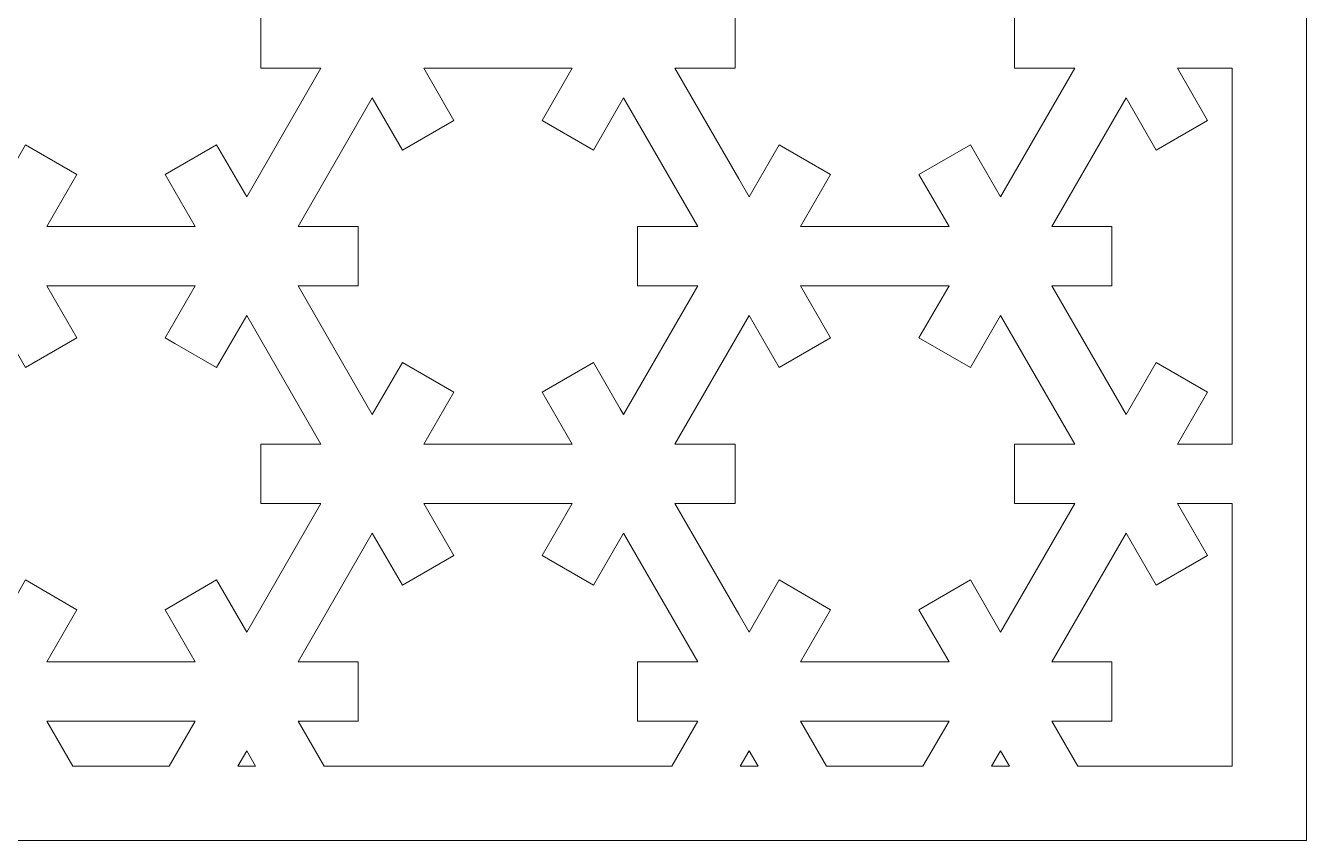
# Model space of a CAD drawing. Header units: centimetres. Extents: x -17.2 to -1.8, y -1.7 to 9.5.
# Drawn here: x -5.822 to -1.796, y -1.682 to 0.879 of the extents above; entities that cross this region are included whole.
import ezdxf

# ---------------------------------------------------------------- set-up
doc = ezdxf.new("R2010")
doc.units = ezdxf.units.CM
doc.header["$MEASUREMENT"] = 0
doc.layers.add('layer 1', color=7, linetype='Continuous')

msp = doc.modelspace()

# ---------------------------------------------------------------- linework, layer by layer
at = {"layer": 'layer 1', "color": 7, "lineweight": 9}
for points, knots in [([(-9.2503, -1.68194), (-9.2503, -1.68194), (-9.2503, 9.5), (-9.2503, 9.5), (-9.2503, 9.5), (-9.2503, 9.5), (-1.79565, 9.5), (-1.79565, 9.5), (-1.79565, 9.5), (-1.79565, 9.5), (-1.79565, -1.68194), (-1.79565, -1.68194), (-1.79565, -1.68194), (-1.79565, -1.68194), (-9.2503, -1.68194), (-9.2503, -1.68194)], [0, 0, 0, 0, 0.2, 0.2, 0.2, 0.2, 0.4, 0.4, 0.4, 0.4, 0.6, 0.6, 0.6, 0.6, 1, 1, 1, 1]), ([(-5.3526, 1.24749), (-5.3526, 1.24749), (-5.3526, 1.24749), (-5.3526, 1.24749), (-5.3526, 1.24749), (-5.3526, 1.24749), (-5.22134, 1.17168), (-5.22134, 1.17168), (-5.22134, 1.17168), (-5.22134, 1.17168), (-5.12682, 1.33544), (-5.12682, 1.33544), (-5.12682, 1.33544), (-5.12682, 1.33544), (-4.89347, 0.9313), (-4.89347, 0.9313), (-4.89347, 0.9313), (-4.89347, 0.9313), (-5.08254, 0.9313), (-5.08254, 0.9313), (-5.08254, 0.9313), (-5.08254, 0.9313), (-5.08254, 0.93126), (-5.08254, 0.93126), (-5.08254, 0.93126), (-5.08254, 0.93126), (-5.08254, 0.74476), (-5.08254, 0.74476), (-5.08254, 0.74476), (-5.08254, 0.74476), (-5.08254, 0.74474), (-5.08254, 0.74474), (-5.08254, 0.74474), (-5.08254, 0.74474), (-4.89347, 0.74474), (-4.89347, 0.74474), (-4.89347, 0.74474), (-4.89347, 0.74474), (-5.1268, 0.34059), (-5.1268, 0.34059), (-5.1268, 0.34059), (-5.1268, 0.34059), (-5.22134, 0.50436), (-5.22134, 0.50436), (-5.22134, 0.50436), (-5.22134, 0.50436), (-5.38288, 0.41111), (-5.38288, 0.41111), (-5.38288, 0.41111), (-5.38288, 0.41111), (-5.38288, 0.41107), (-5.38288, 0.41107), (-5.38288, 0.41107), (-5.38288, 0.41107), (-5.28836, 0.24735), (-5.28836, 0.24735), (-5.28836, 0.24735), (-5.28836, 0.24735), (-5.75506, 0.24735), (-5.75506, 0.24735), (-5.75506, 0.24735), (-5.75506, 0.24735), (-5.66052, 0.41107), (-5.66052, 0.41107), (-5.66052, 0.41107), (-5.66052, 0.41107), (-5.82207, 0.50436), (-5.82207, 0.50436), (-5.82207, 0.50436), (-5.82207, 0.50436), (-5.91663, 0.34059), (-5.91663, 0.34059), (-5.91663, 0.34059), (-5.91663, 0.34059), (-5.94909, 0.39687), (-5.94909, 0.39687), (-5.94909, 0.39687), (-5.94909, 0.39687), (-6.14996, 0.74474), (-6.14996, 0.74474), (-6.14996, 0.74474), (-6.14996, 0.74474), (-5.96088, 0.74474), (-5.96088, 0.74474), (-5.96088, 0.74474), (-5.96088, 0.74474), (-5.96088, 0.74476), (-5.96088, 0.74476), (-5.96088, 0.74476), (-5.96088, 0.74476), (-5.96088, 0.93126), (-5.96088, 0.93126), (-5.96088, 0.93126), (-5.96088, 0.93126), (-5.96088, 0.9313), (-5.96088, 0.9313), (-5.96088, 0.9313), (-5.96088, 0.9313), (-6.14996, 0.9313), (-6.14996, 0.9313), (-6.14996, 0.9313), (-6.14996, 0.9313), (-5.91659, 1.33544), (-5.91659, 1.33544), (-5.91659, 1.33544), (-5.91659, 1.33544), (-5.82203, 1.17168), (-5.82203, 1.17168), (-5.82203, 1.17168), (-5.82203, 1.17168), (-5.66052, 1.26497), (-5.66052, 1.26497), (-5.66052, 1.26497), (-5.66052, 1.26497), (-5.75506, 1.42871), (-5.75506, 1.42871), (-5.75506, 1.42871), (-5.75506, 1.42871), (-5.28833, 1.42871), (-5.28833, 1.42871), (-5.28833, 1.42871), (-5.28833, 1.42871), (-5.38288, 1.26497), (-5.38288, 1.26497), (-5.38288, 1.26497), (-5.38288, 1.26497), (-5.3526, 1.24749), (-5.3526, 1.24749)], [0, 0, 0, 0, 0.030303, 0.030303, 0.030303, 0.030303, 0.0606061, 0.0606061, 0.0606061, 0.0606061, 0.0909091, 0.0909091, 0.0909091, 0.0909091, 0.1212121, 0.1212121, 0.1212121, 0.1212121, 0.1515152, 0.1515152, 0.1515152, 0.1515152, 0.1818182, 0.1818182, 0.1818182, 0.1818182, 0.2121212, 0.2121212, 0.2121212, 0.2121212, 0.2424242, 0.2424242, 0.2424242, 0.2424242, 0.2727273, 0.2727273, 0.2727273, 0.2727273, 0.3030303, 0.3030303, 0.3030303, 0.3030303, 0.3333333, 0.3333333, 0.3333333, 0.3333333, 0.3636364, 0.3636364, 0.3636364, 0.3636364, 0.3939394, 0.3939394, 0.3939394, 0.3939394, 0.4242424, 0.4242424, 0.4242424, 0.4242424, 0.4545455, 0.4545455, 0.4545455, 0.4545455, 0.4848485, 0.4848485, 0.4848485, 0.4848485, 0.5151515, 0.5151515, 0.5151515, 0.5151515, 0.5454545, 0.5454545, 0.5454545, 0.5454545, 0.5757576, 0.5757576, 0.5757576, 0.5757576, 0.6060606, 0.6060606, 0.6060606, 0.6060606, 0.6363636, 0.6363636, 0.6363636, 0.6363636, 0.6666667, 0.6666667, 0.6666667, 0.6666667, 0.6969697, 0.6969697, 0.6969697, 0.6969697, 0.7272727, 0.7272727, 0.7272727, 0.7272727, 0.7575758, 0.7575758, 0.7575758, 0.7575758, 0.7878788, 0.7878788, 0.7878788, 0.7878788, 0.8181818, 0.8181818, 0.8181818, 0.8181818, 0.8484848, 0.8484848, 0.8484848, 0.8484848, 0.8787879, 0.8787879, 0.8787879, 0.8787879, 0.9090909, 0.9090909, 0.9090909, 0.9090909, 0.9393939, 0.9393939, 0.9393939, 0.9393939, 1, 1, 1, 1]), ([(-3.01348, 1.26497), (-3.01348, 1.26497), (-3.01348, 1.26497), (-3.01348, 1.26497), (-3.01348, 1.26497), (-3.01348, 1.26497), (-2.85193, 1.17168), (-2.85193, 1.17168), (-2.85193, 1.17168), (-2.85193, 1.17168), (-2.85193, 1.17172), (-2.85193, 1.17172), (-2.85193, 1.17172), (-2.85193, 1.17172), (-2.75737, 1.33544), (-2.75737, 1.33544), (-2.75737, 1.33544), (-2.75737, 1.33544), (-2.52406, 0.9313), (-2.52406, 0.9313), (-2.52406, 0.9313), (-2.52406, 0.9313), (-2.71312, 0.9313), (-2.71312, 0.9313), (-2.71312, 0.9313), (-2.71312, 0.9313), (-2.71312, 0.93126), (-2.71312, 0.93126), (-2.71312, 0.93126), (-2.71312, 0.93126), (-2.71312, 0.74476), (-2.71312, 0.74476), (-2.71312, 0.74476), (-2.71312, 0.74476), (-2.71312, 0.74474), (-2.71312, 0.74474), (-2.71312, 0.74474), (-2.71312, 0.74474), (-2.52406, 0.74474), (-2.52406, 0.74474), (-2.52406, 0.74474), (-2.52406, 0.74474), (-2.75737, 0.34059), (-2.75737, 0.34059), (-2.75737, 0.34059), (-2.75737, 0.34059), (-2.85193, 0.50436), (-2.85193, 0.50436), (-2.85193, 0.50436), (-2.85193, 0.50436), (-3.01348, 0.41111), (-3.01348, 0.41111), (-3.01348, 0.41111), (-3.01348, 0.41111), (-3.01348, 0.41107), (-3.01348, 0.41107), (-3.01348, 0.41107), (-3.01348, 0.41107), (-2.91896, 0.24735), (-2.91896, 0.24735), (-2.91896, 0.24735), (-2.91896, 0.24735), (-3.38564, 0.24735), (-3.38564, 0.24735), (-3.38564, 0.24735), (-3.38564, 0.24735), (-3.29112, 0.41107), (-3.29112, 0.41107), (-3.29112, 0.41107), (-3.29112, 0.41107), (-3.45264, 0.50436), (-3.45264, 0.50436), (-3.45264, 0.50436), (-3.45264, 0.50436), (-3.54722, 0.34059), (-3.54722, 0.34059), (-3.54722, 0.34059), (-3.54722, 0.34059), (-3.57968, 0.39687), (-3.57968, 0.39687), (-3.57968, 0.39687), (-3.57968, 0.39687), (-3.78055, 0.74474), (-3.78055, 0.74474), (-3.78055, 0.74474), (-3.78055, 0.74474), (-3.59147, 0.74474), (-3.59147, 0.74474), (-3.59147, 0.74474), (-3.59147, 0.74474), (-3.59147, 0.74476), (-3.59147, 0.74476), (-3.59147, 0.74476), (-3.59147, 0.74476), (-3.59147, 0.93126), (-3.59147, 0.93126), (-3.59147, 0.93126), (-3.59147, 0.93126), (-3.59147, 0.9313), (-3.59147, 0.9313), (-3.59147, 0.9313), (-3.59147, 0.9313), (-3.78055, 0.9313), (-3.78055, 0.9313), (-3.78055, 0.9313), (-3.78055, 0.9313), (-3.54718, 1.33544), (-3.54718, 1.33544), (-3.54718, 1.33544), (-3.54718, 1.33544), (-3.45264, 1.17168), (-3.45264, 1.17168), (-3.45264, 1.17168), (-3.45264, 1.17168), (-3.2911, 1.26497), (-3.2911, 1.26497), (-3.2911, 1.26497), (-3.2911, 1.26497), (-3.38564, 1.42871), (-3.38564, 1.42871), (-3.38564, 1.42871), (-3.38564, 1.42871), (-2.91892, 1.42871), (-2.91892, 1.42871), (-2.91892, 1.42871), (-2.91892, 1.42871), (-3.01348, 1.26497), (-3.01348, 1.26497)], [0, 0, 0, 0, 0.030303, 0.030303, 0.030303, 0.030303, 0.0606061, 0.0606061, 0.0606061, 0.0606061, 0.0909091, 0.0909091, 0.0909091, 0.0909091, 0.1212121, 0.1212121, 0.1212121, 0.1212121, 0.1515152, 0.1515152, 0.1515152, 0.1515152, 0.1818182, 0.1818182, 0.1818182, 0.1818182, 0.2121212, 0.2121212, 0.2121212, 0.2121212, 0.2424242, 0.2424242, 0.2424242, 0.2424242, 0.2727273, 0.2727273, 0.2727273, 0.2727273, 0.3030303, 0.3030303, 0.3030303, 0.3030303, 0.3333333, 0.3333333, 0.3333333, 0.3333333, 0.3636364, 0.3636364, 0.3636364, 0.3636364, 0.3939394, 0.3939394, 0.3939394, 0.3939394, 0.4242424, 0.4242424, 0.4242424, 0.4242424, 0.4545455, 0.4545455, 0.4545455, 0.4545455, 0.4848485, 0.4848485, 0.4848485, 0.4848485, 0.5151515, 0.5151515, 0.5151515, 0.5151515, 0.5454545, 0.5454545, 0.5454545, 0.5454545, 0.5757576, 0.5757576, 0.5757576, 0.5757576, 0.6060606, 0.6060606, 0.6060606, 0.6060606, 0.6363636, 0.6363636, 0.6363636, 0.6363636, 0.6666667, 0.6666667, 0.6666667, 0.6666667, 0.6969697, 0.6969697, 0.6969697, 0.6969697, 0.7272727, 0.7272727, 0.7272727, 0.7272727, 0.7575758, 0.7575758, 0.7575758, 0.7575758, 0.7878788, 0.7878788, 0.7878788, 0.7878788, 0.8181818, 0.8181818, 0.8181818, 0.8181818, 0.8484848, 0.8484848, 0.8484848, 0.8484848, 0.8787879, 0.8787879, 0.8787879, 0.8787879, 0.9090909, 0.9090909, 0.9090909, 0.9090909, 0.9393939, 0.9393939, 0.9393939, 0.9393939, 1, 1, 1, 1]), ([(-4.73189, -0.34337), (-4.73189, -0.34337), (-4.73189, -0.34337), (-4.73189, -0.34337), (-4.73189, -0.34337), (-4.73189, -0.34337), (-4.96525, 0.06075), (-4.96525, 0.06075), (-4.96525, 0.06075), (-4.96525, 0.06075), (-4.77618, 0.06075), (-4.77618, 0.06075), (-4.77618, 0.06075), (-4.77618, 0.06075), (-4.77618, 0.06083), (-4.77618, 0.06083), (-4.77618, 0.06083), (-4.77618, 0.06083), (-4.77618, 0.24731), (-4.77618, 0.24731), (-4.77618, 0.24731), (-4.77618, 0.24731), (-4.77618, 0.24735), (-4.77618, 0.24735), (-4.77618, 0.24735), (-4.77618, 0.24735), (-4.96525, 0.24735), (-4.96525, 0.24735), (-4.96525, 0.24735), (-4.96525, 0.24735), (-4.73192, 0.65149), (-4.73192, 0.65149), (-4.73192, 0.65149), (-4.73192, 0.65149), (-4.63737, 0.48769), (-4.63737, 0.48769), (-4.63737, 0.48769), (-4.63737, 0.48769), (-4.47584, 0.58098), (-4.47584, 0.58098), (-4.47584, 0.58098), (-4.47584, 0.58098), (-4.47584, 0.58102), (-4.47584, 0.58102), (-4.47584, 0.58102), (-4.47584, 0.58102), (-4.57034, 0.74474), (-4.57034, 0.74474), (-4.57034, 0.74474), (-4.57034, 0.74474), (-4.10366, 0.74474), (-4.10366, 0.74474), (-4.10366, 0.74474), (-4.10366, 0.74474), (-4.19818, 0.58102), (-4.19818, 0.58102), (-4.19818, 0.58102), (-4.19818, 0.58102), (-4.19814, 0.58102), (-4.19814, 0.58102), (-4.19814, 0.58102), (-4.19814, 0.58102), (-4.19818, 0.58098), (-4.19818, 0.58098), (-4.19818, 0.58098), (-4.19818, 0.58098), (-4.03663, 0.48769), (-4.03663, 0.48769), (-4.03663, 0.48769), (-4.03663, 0.48769), (-3.9421, 0.65149), (-3.9421, 0.65149), (-3.9421, 0.65149), (-3.9421, 0.65149), (-3.70877, 0.24735), (-3.70877, 0.24735), (-3.70877, 0.24735), (-3.70877, 0.24735), (-3.89782, 0.24735), (-3.89782, 0.24735), (-3.89782, 0.24735), (-3.89782, 0.24735), (-3.89782, 0.24731), (-3.89782, 0.24731), (-3.89782, 0.24731), (-3.89782, 0.24731), (-3.89782, 0.06083), (-3.89782, 0.06083), (-3.89782, 0.06083), (-3.89782, 0.06083), (-3.89782, 0.06075), (-3.89782, 0.06075), (-3.89782, 0.06075), (-3.89782, 0.06075), (-3.70877, 0.06075), (-3.70877, 0.06075), (-3.70877, 0.06075), (-3.70877, 0.06075), (-3.9421, -0.34337), (-3.9421, -0.34337), (-3.9421, -0.34337), (-3.9421, -0.34337), (-3.95254, -0.32529), (-3.95254, -0.32529), (-3.95254, -0.32529), (-3.95254, -0.32529), (-4.03663, -0.17963), (-4.03663, -0.17963), (-4.03663, -0.17963), (-4.03663, -0.17963), (-4.19818, -0.2729), (-4.19818, -0.2729), (-4.19818, -0.2729), (-4.19818, -0.2729), (-4.10362, -0.43666), (-4.10362, -0.43666), (-4.10362, -0.43666), (-4.10362, -0.43666), (-4.57034, -0.43666), (-4.57034, -0.43666), (-4.57034, -0.43666), (-4.57034, -0.43666), (-4.47584, -0.2729), (-4.47584, -0.2729), (-4.47584, -0.2729), (-4.47584, -0.2729), (-4.63737, -0.17963), (-4.63737, -0.17963), (-4.63737, -0.17963), (-4.63737, -0.17963), (-4.73189, -0.34337), (-4.73189, -0.34337)], [0, 0, 0, 0, 0.0294118, 0.0294118, 0.0294118, 0.0294118, 0.0588235, 0.0588235, 0.0588235, 0.0588235, 0.0882353, 0.0882353, 0.0882353, 0.0882353, 0.1176471, 0.1176471, 0.1176471, 0.1176471, 0.1470588, 0.1470588, 0.1470588, 0.1470588, 0.1764706, 0.1764706, 0.1764706, 0.1764706, 0.2058824, 0.2058824, 0.2058824, 0.2058824, 0.2352941, 0.2352941, 0.2352941, 0.2352941, 0.2647059, 0.2647059, 0.2647059, 0.2647059, 0.2941176, 0.2941176, 0.2941176, 0.2941176, 0.3235294, 0.3235294, 0.3235294, 0.3235294, 0.3529412, 0.3529412, 0.3529412, 0.3529412, 0.3823529, 0.3823529, 0.3823529, 0.3823529, 0.4117647, 0.4117647, 0.4117647, 0.4117647, 0.4411765, 0.4411765, 0.4411765, 0.4411765, 0.4705882, 0.4705882, 0.4705882, 0.4705882, 0.5, 0.5, 0.5, 0.5, 0.5294118, 0.5294118, 0.5294118, 0.5294118, 0.5588235, 0.5588235, 0.5588235, 0.5588235, 0.5882353, 0.5882353, 0.5882353, 0.5882353, 0.6176471, 0.6176471, 0.6176471, 0.6176471, 0.6470588, 0.6470588, 0.6470588, 0.6470588, 0.6764706, 0.6764706, 0.6764706, 0.6764706, 0.7058824, 0.7058824, 0.7058824, 0.7058824, 0.7352941, 0.7352941, 0.7352941, 0.7352941, 0.7647059, 0.7647059, 0.7647059, 0.7647059, 0.7941176, 0.7941176, 0.7941176, 0.7941176, 0.8235294, 0.8235294, 0.8235294, 0.8235294, 0.8529412, 0.8529412, 0.8529412, 0.8529412, 0.8823529, 0.8823529, 0.8823529, 0.8823529, 0.9117647, 0.9117647, 0.9117647, 0.9117647, 0.9411765, 0.9411765, 0.9411765, 0.9411765, 1, 1, 1, 1]), ([(-2.02862, 0.74474), (-2.02862, 0.74474), (-2.02862, 0.74474), (-2.02862, 0.74474), (-2.02862, 0.74474), (-2.02862, 0.74474), (-2.20095, 0.74474), (-2.20095, 0.74474), (-2.20095, 0.74474), (-2.20095, 0.74474), (-2.10641, 0.58102), (-2.10641, 0.58102), (-2.10641, 0.58102), (-2.10641, 0.58102), (-2.10641, 0.58098), (-2.10641, 0.58098), (-2.10641, 0.58098), (-2.10641, 0.58098), (-2.26796, 0.48769), (-2.26796, 0.48769), (-2.26796, 0.48769), (-2.26796, 0.48769), (-2.36248, 0.65149), (-2.36248, 0.65149), (-2.36248, 0.65149), (-2.36248, 0.65149), (-2.59585, 0.24735), (-2.59585, 0.24735), (-2.59585, 0.24735), (-2.59585, 0.24735), (-2.40677, 0.24735), (-2.40677, 0.24735), (-2.40677, 0.24735), (-2.40677, 0.24735), (-2.40677, 0.24731), (-2.40677, 0.24731), (-2.40677, 0.24731), (-2.40677, 0.24731), (-2.40677, 0.06083), (-2.40677, 0.06083), (-2.40677, 0.06083), (-2.40677, 0.06083), (-2.40677, 0.06075), (-2.40677, 0.06075), (-2.40677, 0.06075), (-2.40677, 0.06075), (-2.59585, 0.06075), (-2.59585, 0.06075), (-2.59585, 0.06075), (-2.59585, 0.06075), (-2.36248, -0.34337), (-2.36248, -0.34337), (-2.36248, -0.34337), (-2.36248, -0.34337), (-2.26796, -0.17963), (-2.26796, -0.17963), (-2.26796, -0.17963), (-2.26796, -0.17963), (-2.10641, -0.2729), (-2.10641, -0.2729), (-2.10641, -0.2729), (-2.10641, -0.2729), (-2.20095, -0.43666), (-2.20095, -0.43666), (-2.20095, -0.43666), (-2.20095, -0.43666), (-2.02862, -0.43666), (-2.02862, -0.43666), (-2.02862, -0.43666), (-2.02862, -0.43666), (-2.02862, 0.74474), (-2.02862, 0.74474)], [0, 0, 0, 0, 0.0526316, 0.0526316, 0.0526316, 0.0526316, 0.1052632, 0.1052632, 0.1052632, 0.1052632, 0.1578947, 0.1578947, 0.1578947, 0.1578947, 0.2105263, 0.2105263, 0.2105263, 0.2105263, 0.2631579, 0.2631579, 0.2631579, 0.2631579, 0.3157895, 0.3157895, 0.3157895, 0.3157895, 0.3684211, 0.3684211, 0.3684211, 0.3684211, 0.4210526, 0.4210526, 0.4210526, 0.4210526, 0.4736842, 0.4736842, 0.4736842, 0.4736842, 0.5263158, 0.5263158, 0.5263158, 0.5263158, 0.5789474, 0.5789474, 0.5789474, 0.5789474, 0.6315789, 0.6315789, 0.6315789, 0.6315789, 0.6842105, 0.6842105, 0.6842105, 0.6842105, 0.7368421, 0.7368421, 0.7368421, 0.7368421, 0.7894737, 0.7894737, 0.7894737, 0.7894737, 0.8421053, 0.8421053, 0.8421053, 0.8421053, 0.8947368, 0.8947368, 0.8947368, 0.8947368, 1, 1, 1, 1]), ([(-5.3526, -0.12043), (-5.3526, -0.12043), (-5.3526, -0.12043), (-5.3526, -0.12043), (-5.3526, -0.12043), (-5.3526, -0.12043), (-5.22134, -0.19624), (-5.22134, -0.19624), (-5.22134, -0.19624), (-5.22134, -0.19624), (-5.12682, -0.0325), (-5.12682, -0.0325), (-5.12682, -0.0325), (-5.12682, -0.0325), (-4.89347, -0.43666), (-4.89347, -0.43666), (-4.89347, -0.43666), (-4.89347, -0.43666), (-5.08254, -0.43666), (-5.08254, -0.43666), (-5.08254, -0.43666), (-5.08254, -0.43666), (-5.08254, -0.4367), (-5.08254, -0.4367), (-5.08254, -0.4367), (-5.08254, -0.4367), (-5.08254, -0.62316), (-5.08254, -0.62316), (-5.08254, -0.62316), (-5.08254, -0.62316), (-5.08254, -0.62322), (-5.08254, -0.62322), (-5.08254, -0.62322), (-5.08254, -0.62322), (-4.89347, -0.62322), (-4.89347, -0.62322), (-4.89347, -0.62322), (-4.89347, -0.62322), (-5.1268, -1.02736), (-5.1268, -1.02736), (-5.1268, -1.02736), (-5.1268, -1.02736), (-5.22134, -0.86358), (-5.22134, -0.86358), (-5.22134, -0.86358), (-5.22134, -0.86358), (-5.38288, -0.95685), (-5.38288, -0.95685), (-5.38288, -0.95685), (-5.38288, -0.95685), (-5.38288, -0.95689), (-5.38288, -0.95689), (-5.38288, -0.95689), (-5.38288, -0.95689), (-5.28836, -1.12057), (-5.28836, -1.12057), (-5.28836, -1.12057), (-5.28836, -1.12057), (-5.75506, -1.12057), (-5.75506, -1.12057), (-5.75506, -1.12057), (-5.75506, -1.12057), (-5.66052, -0.95689), (-5.66052, -0.95689), (-5.66052, -0.95689), (-5.66052, -0.95689), (-5.66052, -0.95685), (-5.66052, -0.95685), (-5.66052, -0.95685), (-5.66052, -0.95685), (-5.82207, -0.86358), (-5.82207, -0.86358), (-5.82207, -0.86358), (-5.82207, -0.86358), (-5.91663, -1.02736), (-5.91663, -1.02736), (-5.91663, -1.02736), (-5.91663, -1.02736), (-5.94909, -0.97105), (-5.94909, -0.97105), (-5.94909, -0.97105), (-5.94909, -0.97105), (-6.14996, -0.62322), (-6.14996, -0.62322), (-6.14996, -0.62322), (-6.14996, -0.62322), (-5.96088, -0.62322), (-5.96088, -0.62322), (-5.96088, -0.62322), (-5.96088, -0.62322), (-5.96088, -0.62316), (-5.96088, -0.62316), (-5.96088, -0.62316), (-5.96088, -0.62316), (-5.96088, -0.43666), (-5.96088, -0.43666), (-5.96088, -0.43666), (-5.96088, -0.43666), (-6.14996, -0.43666), (-6.14996, -0.43666), (-6.14996, -0.43666), (-6.14996, -0.43666), (-5.91659, -0.0325), (-5.91659, -0.0325), (-5.91659, -0.0325), (-5.91659, -0.0325), (-5.82203, -0.19624), (-5.82203, -0.19624), (-5.82203, -0.19624), (-5.82203, -0.19624), (-5.66052, -0.10297), (-5.66052, -0.10297), (-5.66052, -0.10297), (-5.66052, -0.10297), (-5.75506, 0.06075), (-5.75506, 0.06075), (-5.75506, 0.06075), (-5.75506, 0.06075), (-5.28833, 0.06075), (-5.28833, 0.06075), (-5.28833, 0.06075), (-5.28833, 0.06075), (-5.38288, -0.10297), (-5.38288, -0.10297), (-5.38288, -0.10297), (-5.38288, -0.10297), (-5.3526, -0.12043), (-5.3526, -0.12043)], [0, 0, 0, 0, 0.030303, 0.030303, 0.030303, 0.030303, 0.0606061, 0.0606061, 0.0606061, 0.0606061, 0.0909091, 0.0909091, 0.0909091, 0.0909091, 0.1212121, 0.1212121, 0.1212121, 0.1212121, 0.1515152, 0.1515152, 0.1515152, 0.1515152, 0.1818182, 0.1818182, 0.1818182, 0.1818182, 0.2121212, 0.2121212, 0.2121212, 0.2121212, 0.2424242, 0.2424242, 0.2424242, 0.2424242, 0.2727273, 0.2727273, 0.2727273, 0.2727273, 0.3030303, 0.3030303, 0.3030303, 0.3030303, 0.3333333, 0.3333333, 0.3333333, 0.3333333, 0.3636364, 0.3636364, 0.3636364, 0.3636364, 0.3939394, 0.3939394, 0.3939394, 0.3939394, 0.4242424, 0.4242424, 0.4242424, 0.4242424, 0.4545455, 0.4545455, 0.4545455, 0.4545455, 0.4848485, 0.4848485, 0.4848485, 0.4848485, 0.5151515, 0.5151515, 0.5151515, 0.5151515, 0.5454545, 0.5454545, 0.5454545, 0.5454545, 0.5757576, 0.5757576, 0.5757576, 0.5757576, 0.6060606, 0.6060606, 0.6060606, 0.6060606, 0.6363636, 0.6363636, 0.6363636, 0.6363636, 0.6666667, 0.6666667, 0.6666667, 0.6666667, 0.6969697, 0.6969697, 0.6969697, 0.6969697, 0.7272727, 0.7272727, 0.7272727, 0.7272727, 0.7575758, 0.7575758, 0.7575758, 0.7575758, 0.7878788, 0.7878788, 0.7878788, 0.7878788, 0.8181818, 0.8181818, 0.8181818, 0.8181818, 0.8484848, 0.8484848, 0.8484848, 0.8484848, 0.8787879, 0.8787879, 0.8787879, 0.8787879, 0.9090909, 0.9090909, 0.9090909, 0.9090909, 0.9393939, 0.9393939, 0.9393939, 0.9393939, 1, 1, 1, 1]), ([(-3.01348, -0.10297), (-3.01348, -0.10297), (-3.01348, -0.10297), (-3.01348, -0.10297), (-3.01348, -0.10297), (-3.01348, -0.10297), (-2.85193, -0.19624), (-2.85193, -0.19624), (-2.85193, -0.19624), (-2.85193, -0.19624), (-2.75737, -0.0325), (-2.75737, -0.0325), (-2.75737, -0.0325), (-2.75737, -0.0325), (-2.52406, -0.43666), (-2.52406, -0.43666), (-2.52406, -0.43666), (-2.52406, -0.43666), (-2.71312, -0.43666), (-2.71312, -0.43666), (-2.71312, -0.43666), (-2.71312, -0.43666), (-2.71312, -0.62316), (-2.71312, -0.62316), (-2.71312, -0.62316), (-2.71312, -0.62316), (-2.71312, -0.62322), (-2.71312, -0.62322), (-2.71312, -0.62322), (-2.71312, -0.62322), (-2.52406, -0.62322), (-2.52406, -0.62322), (-2.52406, -0.62322), (-2.52406, -0.62322), (-2.75737, -1.02736), (-2.75737, -1.02736), (-2.75737, -1.02736), (-2.75737, -1.02736), (-2.85193, -0.86358), (-2.85193, -0.86358), (-2.85193, -0.86358), (-2.85193, -0.86358), (-3.01348, -0.95685), (-3.01348, -0.95685), (-3.01348, -0.95685), (-3.01348, -0.95685), (-3.01348, -0.95689), (-3.01348, -0.95689), (-3.01348, -0.95689), (-3.01348, -0.95689), (-2.91896, -1.12057), (-2.91896, -1.12057), (-2.91896, -1.12057), (-2.91896, -1.12057), (-3.38564, -1.12057), (-3.38564, -1.12057), (-3.38564, -1.12057), (-3.38564, -1.12057), (-3.29112, -0.95689), (-3.29112, -0.95689), (-3.29112, -0.95689), (-3.29112, -0.95689), (-3.29112, -0.95685), (-3.29112, -0.95685), (-3.29112, -0.95685), (-3.29112, -0.95685), (-3.45264, -0.86358), (-3.45264, -0.86358), (-3.45264, -0.86358), (-3.45264, -0.86358), (-3.54722, -1.02736), (-3.54722, -1.02736), (-3.54722, -1.02736), (-3.54722, -1.02736), (-3.57968, -0.97105), (-3.57968, -0.97105), (-3.57968, -0.97105), (-3.57968, -0.97105), (-3.78055, -0.62322), (-3.78055, -0.62322), (-3.78055, -0.62322), (-3.78055, -0.62322), (-3.59147, -0.62322), (-3.59147, -0.62322), (-3.59147, -0.62322), (-3.59147, -0.62322), (-3.59147, -0.62316), (-3.59147, -0.62316), (-3.59147, -0.62316), (-3.59147, -0.62316), (-3.59147, -0.43666), (-3.59147, -0.43666), (-3.59147, -0.43666), (-3.59147, -0.43666), (-3.78055, -0.43666), (-3.78055, -0.43666), (-3.78055, -0.43666), (-3.78055, -0.43666), (-3.54718, -0.0325), (-3.54718, -0.0325), (-3.54718, -0.0325), (-3.54718, -0.0325), (-3.45264, -0.19624), (-3.45264, -0.19624), (-3.45264, -0.19624), (-3.45264, -0.19624), (-3.2911, -0.10297), (-3.2911, -0.10297), (-3.2911, -0.10297), (-3.2911, -0.10297), (-3.38564, 0.06075), (-3.38564, 0.06075), (-3.38564, 0.06075), (-3.38564, 0.06075), (-2.91892, 0.06075), (-2.91892, 0.06075), (-2.91892, 0.06075), (-2.91892, 0.06075), (-3.01348, -0.10297), (-3.01348, -0.10297)], [0, 0, 0, 0, 0.0322581, 0.0322581, 0.0322581, 0.0322581, 0.0645161, 0.0645161, 0.0645161, 0.0645161, 0.0967742, 0.0967742, 0.0967742, 0.0967742, 0.1290323, 0.1290323, 0.1290323, 0.1290323, 0.1612903, 0.1612903, 0.1612903, 0.1612903, 0.1935484, 0.1935484, 0.1935484, 0.1935484, 0.2258065, 0.2258065, 0.2258065, 0.2258065, 0.2580645, 0.2580645, 0.2580645, 0.2580645, 0.2903226, 0.2903226, 0.2903226, 0.2903226, 0.3225806, 0.3225806, 0.3225806, 0.3225806, 0.3548387, 0.3548387, 0.3548387, 0.3548387, 0.3870968, 0.3870968, 0.3870968, 0.3870968, 0.4193548, 0.4193548, 0.4193548, 0.4193548, 0.4516129, 0.4516129, 0.4516129, 0.4516129, 0.483871, 0.483871, 0.483871, 0.483871, 0.516129, 0.516129, 0.516129, 0.516129, 0.5483871, 0.5483871, 0.5483871, 0.5483871, 0.5806452, 0.5806452, 0.5806452, 0.5806452, 0.6129032, 0.6129032, 0.6129032, 0.6129032, 0.6451613, 0.6451613, 0.6451613, 0.6451613, 0.6774194, 0.6774194, 0.6774194, 0.6774194, 0.7096774, 0.7096774, 0.7096774, 0.7096774, 0.7419355, 0.7419355, 0.7419355, 0.7419355, 0.7741935, 0.7741935, 0.7741935, 0.7741935, 0.8064516, 0.8064516, 0.8064516, 0.8064516, 0.8387097, 0.8387097, 0.8387097, 0.8387097, 0.8709677, 0.8709677, 0.8709677, 0.8709677, 0.9032258, 0.9032258, 0.9032258, 0.9032258, 0.9354839, 0.9354839, 0.9354839, 0.9354839, 1, 1, 1, 1]), ([(-3.79064, -1.44901), (-3.79064, -1.44901), (-3.79064, -1.44901), (-3.79064, -1.44901), (-3.79064, -1.44901), (-3.79064, -1.44901), (-3.70877, -1.30717), (-3.70877, -1.30717), (-3.70877, -1.30717), (-3.70877, -1.30717), (-3.89782, -1.30717), (-3.89782, -1.30717), (-3.89782, -1.30717), (-3.89782, -1.30717), (-3.89782, -1.30713), (-3.89782, -1.30713), (-3.89782, -1.30713), (-3.89782, -1.30713), (-3.89782, -1.12061), (-3.89782, -1.12061), (-3.89782, -1.12061), (-3.89782, -1.12061), (-3.89782, -1.12057), (-3.89782, -1.12057), (-3.89782, -1.12057), (-3.89782, -1.12057), (-3.70877, -1.12057), (-3.70877, -1.12057), (-3.70877, -1.12057), (-3.70877, -1.12057), (-3.9421, -0.71646), (-3.9421, -0.71646), (-3.9421, -0.71646), (-3.9421, -0.71646), (-4.03663, -0.88023), (-4.03663, -0.88023), (-4.03663, -0.88023), (-4.03663, -0.88023), (-4.19818, -0.78698), (-4.19818, -0.78698), (-4.19818, -0.78698), (-4.19818, -0.78698), (-4.19814, -0.78696), (-4.19814, -0.78696), (-4.19814, -0.78696), (-4.19814, -0.78696), (-4.19818, -0.78692), (-4.19818, -0.78692), (-4.19818, -0.78692), (-4.19818, -0.78692), (-4.10366, -0.62322), (-4.10366, -0.62322), (-4.10366, -0.62322), (-4.10366, -0.62322), (-4.57034, -0.62322), (-4.57034, -0.62322), (-4.57034, -0.62322), (-4.57034, -0.62322), (-4.47584, -0.78692), (-4.47584, -0.78692), (-4.47584, -0.78692), (-4.47584, -0.78692), (-4.47584, -0.78698), (-4.47584, -0.78698), (-4.47584, -0.78698), (-4.47584, -0.78698), (-4.63737, -0.88023), (-4.63737, -0.88023), (-4.63737, -0.88023), (-4.63737, -0.88023), (-4.73192, -0.71645), (-4.73192, -0.71645), (-4.73192, -0.71645), (-4.73192, -0.71645), (-4.96525, -1.12057), (-4.96525, -1.12057), (-4.96525, -1.12057), (-4.96525, -1.12057), (-4.77618, -1.12057), (-4.77618, -1.12057), (-4.77618, -1.12057), (-4.77618, -1.12057), (-4.77618, -1.12061), (-4.77618, -1.12061), (-4.77618, -1.12061), (-4.77618, -1.12061), (-4.77618, -1.30713), (-4.77618, -1.30713), (-4.77618, -1.30713), (-4.77618, -1.30713), (-4.77618, -1.30717), (-4.77618, -1.30717), (-4.77618, -1.30717), (-4.77618, -1.30717), (-4.96525, -1.30717), (-4.96525, -1.30717), (-4.96525, -1.30717), (-4.96525, -1.30717), (-4.88336, -1.44901), (-4.88336, -1.44901), (-4.88336, -1.44901), (-4.88336, -1.44901), (-3.79064, -1.44901), (-3.79064, -1.44901)], [0, 0, 0, 0, 0.037037, 0.037037, 0.037037, 0.037037, 0.0740741, 0.0740741, 0.0740741, 0.0740741, 0.1111111, 0.1111111, 0.1111111, 0.1111111, 0.1481481, 0.1481481, 0.1481481, 0.1481481, 0.1851852, 0.1851852, 0.1851852, 0.1851852, 0.2222222, 0.2222222, 0.2222222, 0.2222222, 0.2592593, 0.2592593, 0.2592593, 0.2592593, 0.2962963, 0.2962963, 0.2962963, 0.2962963, 0.3333333, 0.3333333, 0.3333333, 0.3333333, 0.3703704, 0.3703704, 0.3703704, 0.3703704, 0.4074074, 0.4074074, 0.4074074, 0.4074074, 0.4444444, 0.4444444, 0.4444444, 0.4444444, 0.4814815, 0.4814815, 0.4814815, 0.4814815, 0.5185185, 0.5185185, 0.5185185, 0.5185185, 0.5555556, 0.5555556, 0.5555556, 0.5555556, 0.5925926, 0.5925926, 0.5925926, 0.5925926, 0.6296296, 0.6296296, 0.6296296, 0.6296296, 0.6666667, 0.6666667, 0.6666667, 0.6666667, 0.7037037, 0.7037037, 0.7037037, 0.7037037, 0.7407407, 0.7407407, 0.7407407, 0.7407407, 0.7777778, 0.7777778, 0.7777778, 0.7777778, 0.8148148, 0.8148148, 0.8148148, 0.8148148, 0.8518519, 0.8518519, 0.8518519, 0.8518519, 0.8888889, 0.8888889, 0.8888889, 0.8888889, 0.9259259, 0.9259259, 0.9259259, 0.9259259, 1, 1, 1, 1]), ([(-2.02862, -0.62322), (-2.02862, -0.62322), (-2.02862, -0.62322), (-2.02862, -0.62322), (-2.02862, -0.62322), (-2.02862, -0.62322), (-2.20095, -0.62322), (-2.20095, -0.62322), (-2.20095, -0.62322), (-2.20095, -0.62322), (-2.10641, -0.78692), (-2.10641, -0.78692), (-2.10641, -0.78692), (-2.10641, -0.78692), (-2.10641, -0.78696), (-2.10641, -0.78696), (-2.10641, -0.78696), (-2.10641, -0.78696), (-2.10641, -0.78698), (-2.10641, -0.78698), (-2.10641, -0.78698), (-2.10641, -0.78698), (-2.26796, -0.88023), (-2.26796, -0.88023), (-2.26796, -0.88023), (-2.26796, -0.88023), (-2.36248, -0.71646), (-2.36248, -0.71646), (-2.36248, -0.71646), (-2.36248, -0.71646), (-2.59585, -1.12057), (-2.59585, -1.12057), (-2.59585, -1.12057), (-2.59585, -1.12057), (-2.40677, -1.12057), (-2.40677, -1.12057), (-2.40677, -1.12057), (-2.40677, -1.12057), (-2.40677, -1.12061), (-2.40677, -1.12061), (-2.40677, -1.12061), (-2.40677, -1.12061), (-2.40677, -1.30713), (-2.40677, -1.30713), (-2.40677, -1.30713), (-2.40677, -1.30713), (-2.40677, -1.30717), (-2.40677, -1.30717), (-2.40677, -1.30717), (-2.40677, -1.30717), (-2.59585, -1.30717), (-2.59585, -1.30717), (-2.59585, -1.30717), (-2.59585, -1.30717), (-2.51394, -1.44901), (-2.51394, -1.44901), (-2.51394, -1.44901), (-2.51394, -1.44901), (-2.02862, -1.44901), (-2.02862, -1.44901), (-2.02862, -1.44901), (-2.02862, -1.44901), (-2.02862, -0.62322), (-2.02862, -0.62322)], [0, 0, 0, 0, 0.0588235, 0.0588235, 0.0588235, 0.0588235, 0.1176471, 0.1176471, 0.1176471, 0.1176471, 0.1764706, 0.1764706, 0.1764706, 0.1764706, 0.2352941, 0.2352941, 0.2352941, 0.2352941, 0.2941176, 0.2941176, 0.2941176, 0.2941176, 0.3529412, 0.3529412, 0.3529412, 0.3529412, 0.4117647, 0.4117647, 0.4117647, 0.4117647, 0.4705882, 0.4705882, 0.4705882, 0.4705882, 0.5294118, 0.5294118, 0.5294118, 0.5294118, 0.5882353, 0.5882353, 0.5882353, 0.5882353, 0.6470588, 0.6470588, 0.6470588, 0.6470588, 0.7058824, 0.7058824, 0.7058824, 0.7058824, 0.7647059, 0.7647059, 0.7647059, 0.7647059, 0.8235294, 0.8235294, 0.8235294, 0.8235294, 0.8823529, 0.8823529, 0.8823529, 0.8823529, 1, 1, 1, 1]), ([(-5.37024, -1.44901), (-5.37024, -1.44901), (-5.37024, -1.44901), (-5.37024, -1.44901), (-5.37024, -1.44901), (-5.37024, -1.44901), (-5.28833, -1.30717), (-5.28833, -1.30717), (-5.28833, -1.30717), (-5.28833, -1.30717), (-5.75506, -1.30717), (-5.75506, -1.30717), (-5.75506, -1.30717), (-5.75506, -1.30717), (-5.67317, -1.44901), (-5.67317, -1.44901), (-5.67317, -1.44901), (-5.67317, -1.44901), (-5.37024, -1.44901), (-5.37024, -1.44901)], [0, 0, 0, 0, 0.1666667, 0.1666667, 0.1666667, 0.1666667, 0.3333333, 0.3333333, 0.3333333, 0.3333333, 0.5, 0.5, 0.5, 0.5, 0.6666667, 0.6666667, 0.6666667, 0.6666667, 1, 1, 1, 1]), ([(-3.00085, -1.44901), (-3.00085, -1.44901), (-3.00085, -1.44901), (-3.00085, -1.44901), (-3.00085, -1.44901), (-3.00085, -1.44901), (-2.91892, -1.30717), (-2.91892, -1.30717), (-2.91892, -1.30717), (-2.91892, -1.30717), (-3.38564, -1.30717), (-3.38564, -1.30717), (-3.38564, -1.30717), (-3.38564, -1.30717), (-3.30376, -1.44901), (-3.30376, -1.44901), (-3.30376, -1.44901), (-3.30376, -1.44901), (-3.00085, -1.44901), (-3.00085, -1.44901)], [0, 0, 0, 0, 0.1666667, 0.1666667, 0.1666667, 0.1666667, 0.3333333, 0.3333333, 0.3333333, 0.3333333, 0.5, 0.5, 0.5, 0.5, 0.6666667, 0.6666667, 0.6666667, 0.6666667, 1, 1, 1, 1]), ([(-5.09876, -1.44901), (-5.09876, -1.44901), (-5.09876, -1.44901), (-5.09876, -1.44901), (-5.09876, -1.44901), (-5.09876, -1.44901), (-5.12682, -1.40042), (-5.12682, -1.40042), (-5.12682, -1.40042), (-5.12682, -1.40042), (-5.15484, -1.44901), (-5.15484, -1.44901), (-5.15484, -1.44901), (-5.15484, -1.44901), (-5.09876, -1.44901), (-5.09876, -1.44901)], [0, 0, 0, 0, 0.2, 0.2, 0.2, 0.2, 0.4, 0.4, 0.4, 0.4, 0.6, 0.6, 0.6, 0.6, 1, 1, 1, 1]), ([(-3.51912, -1.44901), (-3.51912, -1.44901), (-3.51912, -1.44901), (-3.51912, -1.44901), (-3.51912, -1.44901), (-3.51912, -1.44901), (-3.54718, -1.40042), (-3.54718, -1.40042), (-3.54718, -1.40042), (-3.54718, -1.40042), (-3.57524, -1.44901), (-3.57524, -1.44901), (-3.57524, -1.44901), (-3.57524, -1.44901), (-3.51912, -1.44901), (-3.51912, -1.44901)], [0, 0, 0, 0, 0.2, 0.2, 0.2, 0.2, 0.4, 0.4, 0.4, 0.4, 0.6, 0.6, 0.6, 0.6, 1, 1, 1, 1]), ([(-2.72937, -1.44901), (-2.72937, -1.44901), (-2.72937, -1.44901), (-2.72937, -1.44901), (-2.72937, -1.44901), (-2.72937, -1.44901), (-2.75737, -1.40042), (-2.75737, -1.40042), (-2.75737, -1.40042), (-2.75737, -1.40042), (-2.78544, -1.44901), (-2.78544, -1.44901), (-2.78544, -1.44901), (-2.78544, -1.44901), (-2.72937, -1.44901), (-2.72937, -1.44901)], [0, 0, 0, 0, 0.2, 0.2, 0.2, 0.2, 0.4, 0.4, 0.4, 0.4, 0.6, 0.6, 0.6, 0.6, 1, 1, 1, 1])]:
    msp.add_open_spline(points, degree=3, knots=knots, dxfattribs=at)

doc.saveas('drawing.dxf')
